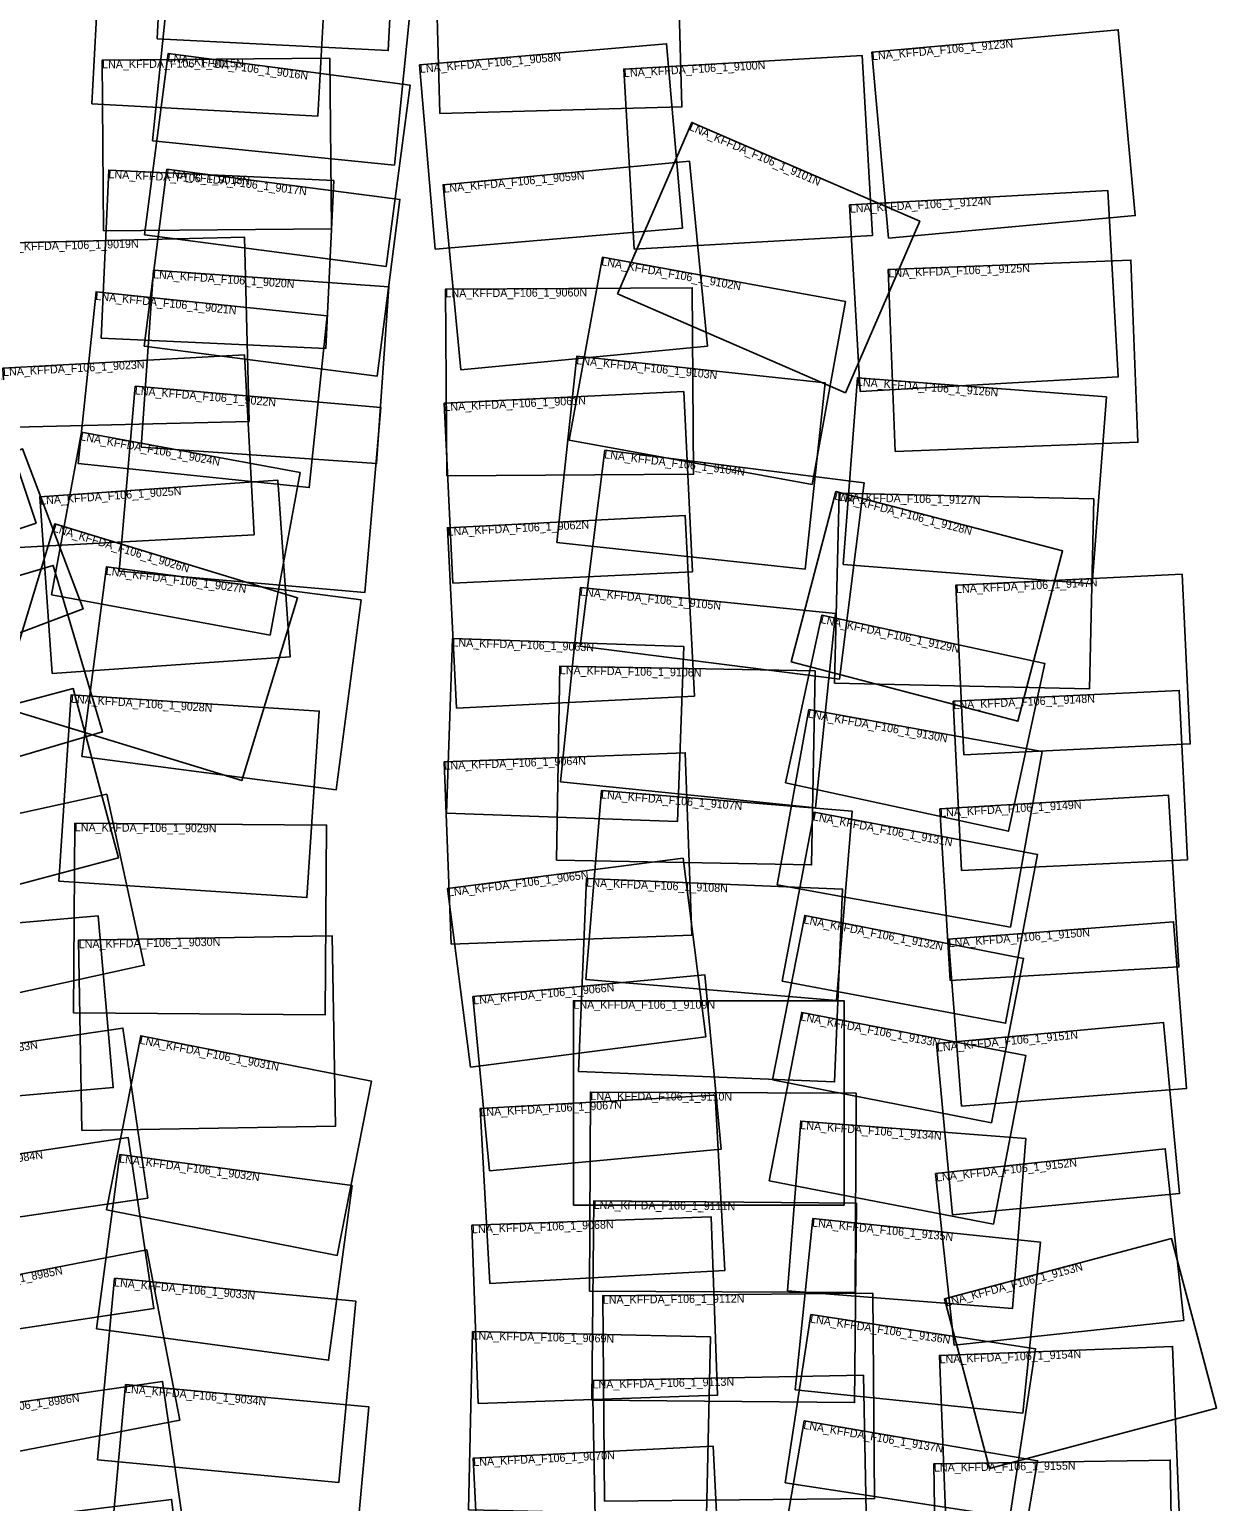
# Model space of a CAD drawing. Extents: x 400832 to 425269, y 295955 to 325775.
# Drawn here: x 417855 to 425269, y 309447 to 318642 of the extents above; entities that cross this region are included whole.
import ezdxf

# ---------------------------------------------------------------- set-up
doc = ezdxf.new("R2010")
doc.units = 0
doc.layers.add('Default', color=7, linetype='Continuous')

msp = doc.modelspace()

# ---------------------------------------------------------------- linework, layer by layer
at = {"layer": 'Default'}
for points in [[(418651.2, 318582.9), (418706.8, 319674.6), (420151.3, 319601.1), (420095.7, 318509.4)], [(420417.4, 318116), (420386.3, 319247.8), (421898.4, 319289.3), (421929.5, 318157.4)], [(418243.3, 318177.6), (418300.8, 319228.9), (419713.5, 319151.6), (419656, 318100.3)], [(418624.1, 317945.9), (418738.7, 319081.9), (420248.2, 318929.6), (420133.6, 317793.7)], [(423220.4, 317338.8), (423114.7, 318499.1), (424655.1, 318639.4), (424760.8, 317479.1)], [(420389.4, 317268.7), (420290.9, 318420.2), (421833.7, 318552.1), (421932.2, 317400.7)], [(418317.9, 317383.9), (418308.3, 318448.8), (419730.8, 318461.7), (419740.5, 317396.8)], [(418572.6, 317359.3), (418721.1, 318491.8), (420231.5, 318293.8), (420083, 317161.2)], [(421630.3, 317268.8), (421566, 318394.1), (423055.1, 318479.2), (423119.5, 317354)], [(421526.8, 316990.3), (421991.2, 318061.2), (423415.2, 317443.7), (422950.8, 316372.8)], [(420548.2, 316516.4), (420437.7, 317671.5), (421977.8, 317818.8), (422088.4, 316663.8)], [(418301.5, 316713.7), (418350, 317762.9), (419754.6, 317698.1), (419706.2, 316648.9)], [(418570.2, 316664.3), (418712.8, 317768.2), (420168.8, 317580.2), (420026.2, 316476.2)], [(423041.8, 316381.3), (422976.6, 317546.1), (424589.3, 317636.4), (424654.5, 316471.5)], [(417679.2, 316156.3), (417651.7, 317307.2), (419198.5, 317344.1), (419226, 316193.3)], [(418551.7, 316033.1), (418629.1, 317137.8), (420100.1, 317034.8), (420022.8, 315930.1)], [(421224.6, 316075.5), (421432.6, 317219), (422950.5, 316942.9), (422742.5, 315799.4)], [(423262.1, 316005.1), (423218.3, 317143), (424734, 317201.4), (424777.9, 316063.6)], [(418158.8, 315930.5), (418270.4, 317003), (419713.3, 316852.9), (419601.7, 315780.3)], [(420460.4, 315853.1), (420452.7, 317018.5), (421994.3, 317028.7), (422002, 315863.3)], [(417749.7, 315403.1), (417688.5, 316526.3), (419196.8, 316608.5), (419258, 315485.2)], [(421148.7, 315437), (421273.9, 316601.2), (422823.9, 316434.5), (422698.7, 315270.3)], [(416542.2, 315105.8), (416201.5, 316124.1), (417555.1, 316577), (417895.8, 315558.8)], [(418415.7, 315257.2), (418515.5, 316412.6), (420048.2, 316280.2), (419948.3, 315124.7)], [(422935.6, 315298.8), (423025.3, 316466.4), (424580.7, 316346.9), (424490.9, 315179.2)], [(420498.9, 315182.3), (420444.8, 316307.8), (421940.9, 316379.8), (421995, 315254.3)], [(417991.8, 315110.7), (418179.4, 316125.7), (419544.5, 315873.4), (419356.9, 314858.4)], [(416862.6, 314520.6), (416484.7, 315519), (417811.9, 316021.3), (418189.8, 315022.9)], [(421294.2, 314788.7), (421448.6, 316013.4), (423068.3, 315809.3), (422914, 314584.5)], [(417996.5, 314618.3), (417919.3, 315722.9), (419405.3, 315826.8), (419482.6, 314722.3)], [(422612.8, 314691.3), (422891.6, 315755.6), (424306.4, 315384.9), (424027.6, 314320.5)], [(422883.1, 314559.3), (422910.6, 315746.2), (424501.7, 315709.3), (424474.2, 314522.4)], [(420522.5, 314402), (420464.9, 315529.1), (421949.9, 315605), (422007.4, 314477.9)], [(417665.4, 314412.1), (418013, 315554), (419529.6, 315092.3), (419182, 313950.5)], [(416928, 313845.7), (416621, 314885.7), (418003.5, 315293.8), (418310.5, 314253.8)], [(418180.7, 314100.2), (418335.5, 315285.7), (419925.5, 315078.1), (419770.7, 313892.6)], [(423690.7, 314111.6), (423639.9, 315170.4), (425053.4, 315238.3), (425104.3, 314179.5)], [(421172.2, 313942.7), (421296.7, 315156.1), (422887.8, 314992.9), (422763.3, 313779.5)], [(422576, 313936.3), (422803.8, 314983.8), (424196.6, 314680.8), (423968.7, 313633.4)], [(420459.1, 313745.8), (420497.6, 314838.4), (421941.1, 314787.5), (421902.6, 313694.9)], [(421145.2, 313452.9), (421167.7, 314665), (422761.9, 314635.4), (422739.4, 313423.4)], [(417003.6, 313092.9), (416722.1, 314150.8), (418128.5, 314525), (418410, 313467)], [(418038.9, 313321.3), (418116, 314486.3), (419665, 314383.8), (419587.9, 313218.8)], [(423675, 313388), (423624.1, 314445.5), (425035.3, 314513.4), (425086.2, 313455.9)], [(422524.9, 313297.9), (422722.4, 314394), (424178.4, 314131.7), (423980.9, 313035.5)], [(420487.4, 312928.1), (420445.4, 314067.9), (421950.2, 314123.4), (421992.2, 312983.6)], [(417149.3, 312484.7), (416914.7, 313552.5), (418336.9, 313865), (418571.5, 312797.1)], [(421329.2, 312707), (421427.3, 313888.8), (422992.7, 313758.8), (422894.6, 312577.1)], [(423604.4, 312701.5), (423540.5, 313773), (424969.2, 313858.2), (425033.1, 312786.7)], [(422556, 312698.1), (422754.8, 313751.8), (424150.2, 313488.5), (423951.4, 312434.8)], [(418129.5, 312498.9), (418138.2, 313683.2), (419710.7, 313671.6), (419702, 312487.3)], [(420608.3, 312160.5), (420464.9, 313275.5), (421936.3, 313464.7), (422079.7, 312349.7)], [(421283.9, 312133.8), (421333.6, 313338), (422932.8, 313271.9), (422883, 312067.7)], [(416952.4, 311907.2), (416858.3, 312979.8), (418284, 313104.9), (418378.1, 312032.4)], [(422495.8, 312080.7), (422697, 313107.4), (424063.3, 312839.7), (423862.1, 311812.9)], [(423675, 311916.7), (423593.5, 312958.8), (424999.7, 313068.8), (425081.2, 312026.8)], [(418182.4, 311764.8), (418161.9, 312952.7), (419745.6, 312980.2), (419766.2, 311792.2)], [(420726.8, 311511.7), (420624, 312600.8), (422072.3, 312737.6), (422175.1, 311648.4)], [(421252.3, 311297.7), (421252, 312574.9), (422942.2, 312575.3), (422942.5, 311298.1)], [(422475, 311449.4), (422677.7, 312501.7), (424077.4, 312232.1), (423874.7, 311179.8)], [(417181.7, 311136.4), (417026.9, 312198), (418438.1, 312403.9), (418592.9, 311342.3)], [(418335.5, 311268.4), (418550, 312356), (419991.2, 312071.8), (419776.8, 310984.2)], [(423618.7, 311238.7), (423519.5, 312306.8), (424937.2, 312438.4), (425036.3, 311370.3)], [(420730.6, 310808.5), (420669.5, 311902.3), (422137.2, 311984.3), (422198.4, 310890.5)], [(421353.3, 310760.1), (421358.4, 312004.2), (423017.7, 311997.3), (423012.5, 310753.2)], [(422589.2, 310762.2), (422671.7, 311823.5), (424077.6, 311714.2), (423995.1, 310652.8)], [(417219.6, 310440.2), (417059.4, 311508), (418471.6, 311719.9), (418631.8, 310652.1)], [(423629.4, 310424), (423513.9, 311495.3), (424947.6, 311650), (425063.2, 310578.7)], [(418272.8, 310524.9), (418419.5, 311615.2), (419869.1, 311420.1), (419722.4, 310329.8)], [(421367.4, 310079.7), (421378.6, 311324.4), (423019.3, 311309.6), (423008.1, 310064.8)], [(420657.4, 310058.8), (420617.9, 311172.1), (422112.8, 311225.1), (422152.2, 310111.7)], [(422636.5, 310145.2), (422746.4, 311214), (424168.1, 311067.8), (424058.1, 309999)], [(423850.7, 309653.4), (423569.4, 310713.6), (424987.2, 311089.8), (425268.5, 310029.7)], [(417392.8, 309684.3), (417187.1, 310748.4), (418587.6, 311019.1), (418793.3, 309955)], [(418278.9, 309708.4), (418386.2, 310841.1), (419893.6, 310698.3), (419786.4, 309565.7)], [(421447, 309449.4), (421435.1, 310732), (423121, 310747.6), (423132.9, 309465)], [(422574.7, 309563.8), (422735.5, 310614.6), (424138.8, 310399.8), (423977.9, 309349.1)], [(420597.5, 309395.8), (420622.5, 310508.7), (422107.4, 310475.3), (422082.4, 309362.4)], [(423579.9, 309271.6), (423537.9, 310359.3), (424994.4, 310415.5), (425036.3, 309327.8)], [(421396.9, 308916.4), (421370.8, 310202.8), (423063.4, 310237.1), (423089.5, 308950.8)], [(417440.6, 308932.4), (417287.5, 309995.3), (418686.4, 310196.8), (418839.5, 309133.9)], [(418350.3, 309041.4), (418454.6, 310177.5), (419975, 310038), (419870.7, 308901.9)], [(422507.9, 308867.3), (422693.9, 309951.1), (424150.3, 309701.2), (423964.3, 308617.4)], [(420681.1, 308596.5), (420625.4, 309717.7), (422125.5, 309792.3), (422181.2, 308671)], [(423519.9, 308577.7), (423503, 309683.2), (424979.7, 309705.8), (424996.7, 308600.3)], [(417455.6, 308202.9), (417321.1, 309283.8), (418741.9, 309460.6), (418876.4, 308379.7)]]:
    msp.add_lwpolyline(points, close=True, dxfattribs=at)

# ---------------------------------------------------------------- texts
for s, rotation, p in [('LNA_KFFDA_F106_1_9123N', 5.20402, (423119.2, 318449.3)), ('LNA_KFFDA_F106_1_9015N', 0.51999, (418308.7, 318398.8)), ('LNA_KFFDA_F106_1_9016N', 352.53079, (418714.6, 318442.3)), ('LNA_KFFDA_F106_1_9058N', 4.88833, (420295.2, 318370.3)), ('LNA_KFFDA_F106_1_9100N', 3.27218, (421568.9, 318344.2)), ('LNA_KFFDA_F106_1_9101N', 336.55666, (421971.3, 318015.3)), ('LNA_KFFDA_F106_1_9018N', 357.35733, (418347.6, 317713)), ('LNA_KFFDA_F106_1_9017N', 352.63925, (418706.4, 317718.7)), ('LNA_KFFDA_F106_1_9059N', 5.46503, (420442.4, 317621.7)), ('LNA_KFFDA_F106_1_9124N', 3.20327, (422979.4, 317496.2)), ('LNA_KFFDA_F106_1_9019N', 1.36779, (417652.9, 317257.2)), ('LNA_KFFDA_F106_1_9020N', 355.99339, (418625.6, 317087.9)), ('LNA_KFFDA_F106_1_9102N', 349.6899, (421423.6, 317169.8)), ('LNA_KFFDA_F106_1_9125N', 2.20885, (423220.2, 317093)), ('LNA_KFFDA_F106_1_9021N', 354.06087, (418265.2, 316953.3)), ('LNA_KFFDA_F106_1_9060N', 0.37724, (420453, 316968.5)), ('LNA_KFFDA_F106_1_9103N', 353.85963, (421268.6, 316551.5)), ('LNA_KFFDA_F106_1_9023N', 3.11856, (417691.2, 316476.4)), ('LNA_KFFDA_F106_1_9022N', 355.06073, (418511.2, 316362.8)), ('LNA_KFFDA_F106_1_9126N', 355.60611, (423021.5, 316416.6)), ('LNA_KFFDA_F106_1_9061N', 2.7542, (420447.2, 316257.8)), ('LNA_KFFDA_F106_1_9024N', 349.52893, (418170.3, 316076.5)), ('LNA_KFFDA_F106_1_9104N', 352.81729, (421442.3, 315963.8)), ('LNA_KFFDA_F106_1_9025N', 4.00136, (417922.7, 315673)), ('LNA_KFFDA_F106_1_9128N', 345.31755, (422879, 315707.2)), ('LNA_KFFDA_F106_1_9127N', 358.67176, (422909.4, 315696.2)), ('LNA_KFFDA_F106_1_9062N', 2.92528, (420467.5, 315479.2)), ('LNA_KFFDA_F106_1_9026N', 343.06886, (417998.4, 315506.1)), ('LNA_KFFDA_F106_1_9027N', 352.5611, (418329, 315236.1)), ('LNA_KFFDA_F106_1_9147N', 2.74942, (423642.3, 315120.5)), ('LNA_KFFDA_F106_1_9105N', 354.14278, (421291.6, 315106.4)), ('LNA_KFFDA_F106_1_9129N', 347.72826, (422793.2, 314934.9)), ('LNA_KFFDA_F106_1_9063N', 357.9829, (420495.8, 314788.4)), ('LNA_KFFDA_F106_1_9106N', 358.93712, (421166.8, 314615)), ('LNA_KFFDA_F106_1_9028N', 356.21405, (418112.7, 314436.4)), ('LNA_KFFDA_F106_1_9148N', 2.752, (423626.5, 314395.6)), ('LNA_KFFDA_F106_1_9130N', 349.78563, (422713.5, 314344.8)), ('LNA_KFFDA_F106_1_9064N', 2.11375, (420447.2, 314017.9)), ('LNA_KFFDA_F106_1_9107N', 355.25526, (421423.1, 313838.9)), ('LNA_KFFDA_F106_1_9149N', 3.41385, (423543.5, 313723.1)), ('LNA_KFFDA_F106_1_9131N', 349.31642, (422745.5, 313702.6)), ('LNA_KFFDA_F106_1_9029N', 359.5788, (418137.9, 313633.2)), ('LNA_KFFDA_F106_1_9065N', 7.32774, (420471.3, 313225.9)), ('LNA_KFFDA_F106_1_9108N', 357.63222, (421331.6, 313288.1)), ('LNA_KFFDA_F106_1_9132N', 348.91236, (422687.4, 313058.4)), ('LNA_KFFDA_F106_1_9150N', 4.47438, (423597.4, 312909)), ('LNA_KFFDA_F106_1_9030N', 0.99242, (418162.7, 312902.7)), ('LNA_KFFDA_F106_1_9066N', 5.3925, (420628.7, 312551.1)), ('LNA_KFFDA_F106_1_9109N', 0.0145, (421252, 312524.9)), ('LNA_KFFDA_F106_1_9133N', 349.09787, (422668.2, 312452.6)), ('LNA_KFFDA_F106_1_9031N', 348.84491, (418540.3, 312306.9)), ('LNA_KFFDA_F106_1_9151N', 5.30239, (423524.2, 312257)), ('LNA_KFFDA_F106_1_8983N', 8.30056, (417034.1, 312148.6)), ('LNA_KFFDA_F106_1_9110N', 359.7617, (421358.2, 311954.2)), ('LNA_KFFDA_F106_1_9067N', 3.1979, (420672.3, 311852.4)), ('LNA_KFFDA_F106_1_9134N', 355.55392, (422667.8, 311773.7)), ('LNA_KFFDA_F106_1_8984N', 8.53336, (417066.8, 311458.6)), ('LNA_KFFDA_F106_1_9032N', 352.33661, (418412.8, 311565.6)), ('LNA_KFFDA_F106_1_9152N', 6.15667, (423519.2, 311445.6)), ('LNA_KFFDA_F106_1_9111N', 359.48209, (421378.2, 311274.4)), ('LNA_KFFDA_F106_1_9068N', 2.02734, (420619.7, 311122.2)), ('LNA_KFFDA_F106_1_9135N', 354.12763, (422741.3, 311164.3)), ('LNA_KFFDA_F106_1_8985N', 10.94105, (417196.6, 310699.3)), ('LNA_KFFDA_F106_1_9153N', 14.86095, (423582.2, 310665.3)), ('LNA_KFFDA_F106_1_9033N', 354.59031, (418381.5, 310791.3)), ('LNA_KFFDA_F106_1_9112N', 0.5299, (421435.6, 310682)), ('LNA_KFFDA_F106_1_9136N', 351.29852, (422727.9, 310565.2)), ('LNA_KFFDA_F106_1_9069N', 358.71005, (420621.4, 310458.7)), ('LNA_KFFDA_F106_1_9154N', 2.21014, (423539.8, 310309.4)), ('LNA_KFFDA_F106_1_9034N', 354.75548, (418450, 310127.7)), ('LNA_KFFDA_F106_1_9113N', 1.16233, (421371.8, 310152.8)), ('LNA_KFFDA_F106_1_8986N', 8.19516, (417294.6, 309945.8)), ('LNA_KFFDA_F106_1_9137N', 350.26301, (422685.5, 309901.8)), ('LNA_KFFDA_F106_1_9070N', 2.84425, (420627.9, 309667.8)), ('LNA_KFFDA_F106_1_9155N', 0.87735, (423503.8, 309633.2))]:
    msp.add_text(s, height=50, rotation=rotation, dxfattribs=at).set_placement(p)

doc.saveas('drawing.dxf')
